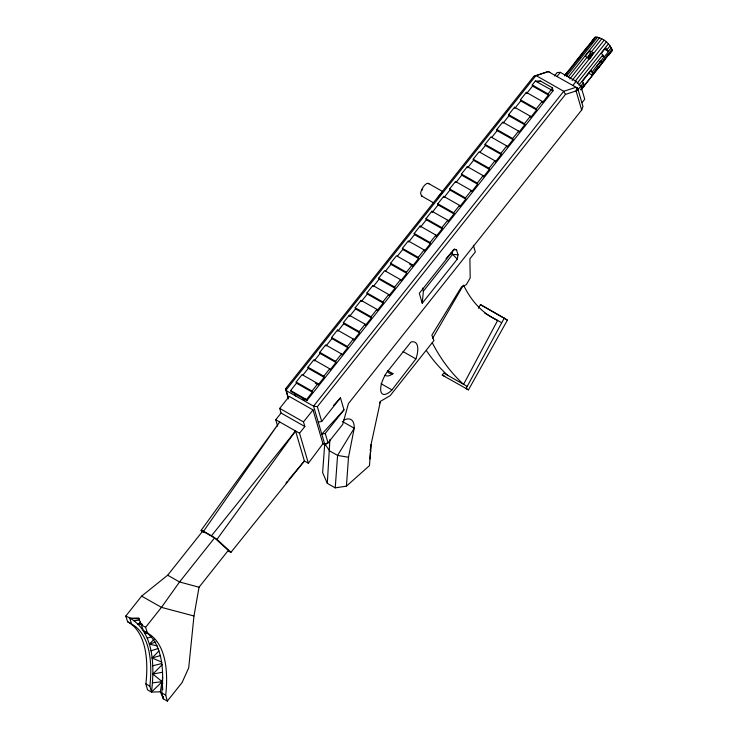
<?xml version="1.0" encoding="UTF-8"?>
<svg xmlns="http://www.w3.org/2000/svg" width="738" height="738" viewBox="0 0 738 738"><rect width="100%" height="100%" fill="white"/><g stroke="black" fill="none" stroke-linecap="round" stroke-linejoin="round"><path stroke-width="1.11" d="M329.904 439.608L327.303 483.362L335.236 487.864L346.417 486.157L369.47 465.65L371.029 444.608L380.393 401.398L390.208 395.586L433.972 340.504L431.859 335.172L461.508 286.861L466.268 284.73L470.189 277.968L469.903 258.789L475.346 251.953L473.39 245.311M369.969 458.925L371.029 444.608M160.349 691.792L151.484 692.096C154.703 665.565 154.482 628.675 125.801 616.045L141.641 596.12L167.674 575.206L202.673 531.157L214.564 537.91L228.273 550.419L199.039 587.217L193.974 615.99L188.707 667.844L182.12 682.493L167.332 701.1L163.375 698.849L160.349 691.792L162.701 677.401M335.236 487.864L337.58 455.429L354.222 428.224A29.317 11.79 -60.4 0 0 343.594 420.208M346.417 486.157L348.511 457.256L354.222 428.224L342.331 421.472M446.056 258.604L454.368 249.158L456.554 249.813L458.021 254.785L457.292 259.112L422.237 303.235L423.381 291.15L422.487 288.097M581.682 110.017L576.074 90.958L576.95 87.84L575.935 87.305L563.721 91.281L313.549 406.14L324.941 444.857L328.023 442.892L342.718 424.396L348.41 403.603L581.682 110.017L582.983 106.457L577.596 88.126L548.186 71.549L533.759 76.401L285.652 388.658L288.318 398.926M379.553 403.483L380.393 401.398M504.248 318.133L507.384 320.144L468.473 389.849L466.01 388.603L504.248 318.133L480.466 304.628L478.353 308.281M432.569 338.382L463.132 285.597M566.913 72.638L564.542 75.802M575.677 61.605L575.289 62.278L595.003 37.251C602.282 36.882 610.215 43.588 612.199 50.47L608.795 54.972L607.872 55.276M591.618 41.9L593.001 40.618L587.227 47.416M583.813 86.383L584.081 84.464L582.347 81.401L591.11 70.368L592.965 74.676L580.898 89.861M608.795 54.972L609.265 53.994L581.203 89.695M548.417 95.073L532.559 86.06L532.236 84.944L535.327 81.042L540.613 81.097L552.504 87.85L548.085 93.947L548.417 95.073L542.513 102.499L542.181 101.374L526.332 92.37L520.428 99.796L520.76 100.922L536.609 109.925L530.714 117.351L530.382 116.226L514.524 107.222L508.63 114.658L508.952 115.774L524.81 124.777L518.906 132.213L518.574 131.087L502.726 122.084L496.822 129.51L497.154 130.635L513.002 139.639L507.107 147.065L506.775 145.939L490.918 136.936L485.014 144.362L485.346 145.487L501.203 154.491L495.299 161.917L494.967 160.801L479.119 151.788L473.215 159.224L473.547 160.34L489.395 169.353L483.491 176.779L483.169 175.653L467.311 166.65L461.407 174.076L461.739 175.201L477.597 184.205L471.693 191.631L471.361 190.505L455.512 181.502L449.608 188.928L449.94 190.053L465.789 199.057L459.885 206.492L459.553 205.367L443.704 196.363L437.8 203.789L438.132 204.915L453.99 213.919L448.086 221.345L447.754 220.219L431.896 211.216L426.001 218.642L426.333 219.767L442.182 228.771L436.278 236.197M201.096 530.401L203.55 531.277L279.711 421.97L201.096 530.401L202.756 531.913M288.936 479.414L304.397 460.982L231.022 552.245L216.954 539.413L295.569 430.974L304.397 460.982L308.364 463.233L322.958 443.732L313.013 409.922L289.231 396.417L279.711 408.4L281.067 413.031L304.849 426.536L299.527 433.224L308.364 463.233M468.473 389.849L442.237 375.089L443.759 373.077L467.532 386.583M391.961 389.895L415.918 358.899A24.677 9.926 -60.4 0 0 410.946 342.035L386.813 372.404A17.841 7.177 -60.4 0 0 380.974 391.74A17.841 7.177 -60.4 0 0 391.961 389.895L381.066 383.705M552.504 87.85L553.02 90.811L306.851 400.623L306.482 399.562L312.34 392.182L296.482 383.179L296.159 382.063L302.054 374.627L317.912 383.631L318.244 384.756L324.139 377.33L323.816 376.205L307.958 367.201L313.862 359.775L329.711 368.779L330.043 369.904L335.947 362.478L335.615 361.352L319.766 352.349L325.67 344.923L341.519 353.926L341.851 355.043L347.755 347.616L347.423 346.491L331.565 337.487L337.469 330.061L353.327 339.065L353.65 340.19L359.554 332.764L359.221 331.639L343.373 322.635L349.277 315.209L365.125 324.213L365.458 325.338L371.362 317.903L371.029 316.786L355.172 307.783L361.076 300.348L376.934 309.351L377.256 310.477L383.16 303.05L382.828 301.925L366.98 292.921L372.884 285.495L388.732 294.499L389.064 295.624L394.968 288.198L394.636 287.073L378.779 278.069L384.683 270.643L400.54 279.647L400.872 280.763L406.767 273.337L406.444 272.221L390.587 263.208L396.49 255.782L412.339 264.785L412.671 265.911L418.575 258.484L418.243 257.359L402.394 248.355L408.289 240.929L424.147 249.933L424.479 251.058L430.374 243.623L430.051 242.507L414.193 233.503L420.097 226.068L435.946 235.081L436.61 237.322M306.851 400.623L291.003 391.62L290.624 390.55L296.482 383.179M303.041 374.932L308.29 368.327L307.958 367.201M314.194 360.9L320.098 353.465L319.766 352.349M325.993 346.039L331.897 338.613L331.565 337.487M343.373 322.635L343.705 323.761L337.801 331.187L337.469 330.061M355.172 307.783L355.504 308.899L349.6 316.334L349.277 315.209M366.98 292.921L367.312 294.047L361.408 301.473L361.076 300.348M378.779 278.069L379.111 279.195L373.216 286.621L372.884 285.495M385.67 270.938L390.919 264.333L390.587 263.208M397.478 256.077L402.717 249.481L402.394 248.355M408.621 242.055L414.525 234.619L414.193 233.503M426.333 219.767L420.429 227.193L420.097 226.068M438.132 204.915L432.228 212.341L431.896 211.216M449.94 190.053L444.036 197.48L443.704 196.363M461.739 175.201L455.835 182.627L455.512 181.502M473.547 160.34L467.643 167.775L467.311 166.65M480.106 152.093L485.346 145.487M491.905 137.231L497.154 130.635M503.058 123.2L508.952 115.774M520.76 100.922L514.856 108.348L514.524 107.222M532.559 86.06L526.664 93.495L526.332 92.37M277.645 426.149L275.754 419.719L281.067 413.031M554.395 75.959L557.089 72.573L560.317 72.342L576.166 81.346L580.861 86.088L584.736 99.243L582.051 102.628M556.959 76.567L560.317 72.342M305.071 398.714L303.641 400.513L302.894 398.372M312.34 392.182L312.008 391.066L317.912 383.631M323.816 376.205L329.711 368.779M335.615 361.352L341.519 353.926M347.423 346.491L353.327 339.065M359.221 331.639L365.125 324.213M371.029 316.786L376.934 309.351M382.828 301.925L388.732 294.499M394.636 287.073L400.54 279.647M406.444 272.221L412.339 264.785M418.243 257.359L424.147 249.933M430.051 242.507L435.946 235.081M442.182 228.771L441.85 227.645L447.754 220.219M453.99 213.919L453.658 212.793L459.553 205.367M465.789 199.057L465.457 197.941L471.361 190.505M477.597 184.205L477.265 183.079L483.169 175.653M489.395 169.353L489.063 168.227L494.967 160.801M501.203 154.491L500.871 153.366L506.775 145.939M513.002 139.639L512.67 138.513L518.574 131.087M524.81 124.777L524.478 123.661L530.382 116.226M536.609 109.925L536.286 108.8L542.181 101.374M564.496 75.645L587.697 46.439M592.079 40.922L595.003 37.251M565.566 75.276L596.055 36.9M566.406 76.328L597.605 37.057M568.343 76.973L599.542 37.703M589.588 50.71L585.206 56.226L589.173 58.477L593.555 52.961L589.588 50.71L590.52 53.865L587.383 57.804M569.819 78.984L587.144 57.186M591.525 51.669L601.747 38.8M590.529 53.173L589.173 54.889L590.068 56.439L588.389 55.488M589.496 55.608L590.861 53.892M588.186 58.8L592.402 53.496M572.153 80.433L604.062 40.267M589.561 58.929L591.664 56.282M304.849 426.536L303.484 421.905L313.013 409.922M575.123 81.281L606.322 42.011M318.262 422.164L321.713 421.453L317.358 406.666L565.465 94.409L576.074 90.958M572.808 85.571L576.166 81.346M214.564 537.91L179.555 581.968L161.456 607.374L145.617 627.309L147.425 633.01A168.568 67.767 -60.4 0 1 165.718 695.159L167.332 701.1M577.181 83.173L608.389 43.902M578.887 85.11L602.798 55.018L601.295 53.33L605.677 47.813L608.527 51.512L604.145 57.029L602.476 56.079M607.18 49.501L610.105 45.821M577.503 90.313L583.371 82.877M592.134 71.844L604.062 56.835L602.798 55.018M608.444 51.319L611.368 47.638M581.443 87.785L584.081 84.464M592.845 73.431L597.466 67.61L596.839 66.217L601.221 60.7L601.959 63.191L597.577 68.708L597.466 67.61M601.848 62.093L612.079 49.225M580.88 89.132L583.011 86.447M592.227 74.852L593.647 73.062M595.059 71.282L600.732 64.141M604.118 60.009L607.245 56.07M454.368 249.158L419.304 293.29L422.237 303.235M592.965 74.676L604.892 59.667M609.274 54.151L612.199 50.47M423.381 291.15L452.597 254.37L452.016 252.387M321.713 421.453L340.467 397.847L344 409.839L325.237 433.446L321.796 434.156L344 409.839M326.325 443.114L324.941 444.857L322.958 443.732M203.55 531.277L211.483 535.779L295.569 430.974M285.993 482.92L287.469 481.167M333.576 405.393L340.467 397.847M157.176 645.842L149.39 644.163L154.168 639.173M161.88 662.198L152.111 658.001L158.947 650.953M162.711 683.656L162.185 681.672L152.812 674.071L162.259 664.615M125.801 616.045L127.609 621.756A168.568 67.767 -60.4 0 1 145.903 683.905L147.517 689.845L151.484 692.096L162.185 681.672L162.738 689.689M142.563 624.348L138.117 624.136L140.561 622.06M549.847 72.37L548.279 71.558L533.759 76.401M147.286 638.167L151.53 636.71M149.39 644.163L155.819 641.995M146.77 632.125L144.694 632.807L147.987 633.121M610.667 51.642L611.719 51.3M151.004 650.787L158.467 648.407M152.111 658.001L160.487 655.584M138.117 624.136L141.226 623.37M152.72 665.777L161.604 663.582M538.03 81.632L540.613 81.097M152.812 674.071L162.295 672.263M134.15 620.861L139.528 619.985M152.406 682.862L162.185 681.672M151.484 692.096L149.869 686.155A168.568 67.767 -60.4 0 0 131.576 624.007L129.768 618.296L138.633 618.001L143.467 630.759A168.568 67.767 -60.4 0 1 161.751 692.908L163.375 698.849L163.218 696.561M129.768 618.296L139.5 618.979M453.307 249.564L456.554 249.813M450.614 253.245L452.597 254.37L458.021 254.785M317.358 406.666L313.549 406.14L285.809 390.384L535.982 75.516L563.721 91.281L565.465 94.409M348.511 457.256L337.58 455.429L329.655 450.918L324.729 443.75L322.635 472.643L327.303 483.362M193.974 615.99L161.456 607.374L141.641 596.12M199.039 587.217L179.555 581.968L167.674 575.206M590.52 53.865L592.402 54.658M228.568 551.369L231.022 552.245M553.02 90.811L535.327 81.042M576.95 87.84L577.596 88.126M442.237 375.089L444.7 376.343M604.339 49.132L608.527 51.512M599.44 61.761L601.959 63.191M588.721 73.154L592.577 75.35M532.236 84.944L548.085 93.947M520.428 99.796L536.286 108.8M508.63 114.658L524.478 123.661M496.822 129.51L512.67 138.513M485.014 144.362L500.871 153.366M473.215 159.224L489.063 168.227M461.407 174.076L477.265 183.079M449.608 188.928L465.457 197.941M428.298 183.375L442.173 191.253M437.8 203.789L453.658 212.793M428.898 183.845A7.168 2.878 -60.4 0 0 424.239 185.69A7.168 2.878 -60.4 0 0 420.632 193.476L421.592 196.013L433.483 202.766M426.001 218.642L441.85 227.645M414.525 234.619L430.374 243.623M402.717 249.481L418.575 258.484M409.701 264.222L412.671 265.911M507.384 320.144L480.466 304.628M484.755 313.133L501.6 322.7M390.919 264.333L406.767 273.337M379.111 279.195L394.968 288.198M367.312 294.047L383.16 303.05M355.504 308.899L371.362 317.903M403.031 351.583L415.918 358.899M343.705 323.761L359.554 332.764M331.897 338.613L347.755 347.616M388.004 370.845L392.957 373.659A20.599 8.284 -60.4 0 1 384.932 375.098M320.098 353.465L335.947 362.478M308.29 368.327L324.139 377.33M315.264 383.068L318.244 384.756M296.159 382.063L312.008 391.066M290.624 390.55L306.482 399.562M279.711 408.4L303.484 421.905M275.754 419.719L299.527 433.224M141.659 625.058L145.617 627.309M127.609 621.756L131.576 624.007M143.467 630.759L147.425 633.01M145.903 683.905L149.869 686.155M161.751 692.908L165.718 695.159M211.483 535.779L216.954 539.413M202.673 531.157L204.288 532.633M452.597 254.37L457.292 259.112M294.969 393.871L295.717 396.011M370.116 449.571L370.78 451.674M325.237 433.446L328.023 442.892M285.652 388.658L288.134 397.109M579.93 56.614L580.031 57.702M463.556 285.154A388.908 156.345 -60.4 0 0 497.633 320.449L463.575 384.332A723.194 290.744 -60.4 0 1 432.302 342.829M392.957 373.659A25.406 10.212 -60.4 0 1 387.432 370.993M438.049 197.729A7.168 2.878 -60.4 0 1 442.32 192.738M422.007 190.275A5.978 2.398 -60.4 0 1 422.653 188.882M422.422 196.05A7.168 2.878 -60.4 0 1 421.592 196.013M447.717 375.328A723.194 290.744 -60.4 0 1 426.546 350.827"/></g></svg>
